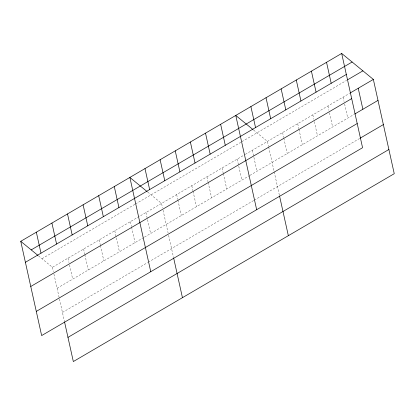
<?xml version="1.0" encoding="UTF-8"?>
<svg xmlns="http://www.w3.org/2000/svg" width="415" height="415" viewBox="0 0 415 415"><rect width="100%" height="100%" fill="white"/><g stroke="black" fill="none" stroke-linecap="round" stroke-linejoin="round"><path stroke-width="0.31" stroke-dasharray="2.08 1.56" d="M41.977 258.716L134.948 204.289M135.503 203.962L240.783 142.329M241.862 141.697L346.686 80.334M38.548 255.905L52.43 267.286L244.751 154.696M245.296 154.38L349.575 93.334M57.083 288.269L143.927 237.432M144.487 237.105L249.405 175.68M249.944 175.363L354.228 114.317M62.447 312.454L147.621 262.591M148.176 262.264L253.69 200.497M254.229 200.18L359.592 138.501M253.565 130.03L267.447 141.411L268.541 146.35M147.662 192.031L161.544 203.407L162.504 207.728M343.091 97.126L344.051 101.447M344.595 103.916L347.744 118.114M327.964 105.986L328.924 110.307M329.469 112.771L332.617 126.969M312.832 114.841L313.792 119.162M314.342 121.631L317.485 135.824M297.705 123.696L298.8 128.634M298.935 129.252L302.359 144.685M282.579 132.556L283.673 137.495M283.808 138.112L287.227 153.54M268.681 146.967L279.394 195.304M252.32 150.266L256.973 171.255M237.188 159.127L241.841 180.11M222.061 167.982L223.156 172.92M223.291 173.537L226.715 188.965M206.929 176.837L208.024 181.775M208.164 182.393L211.583 197.825M191.803 185.697L192.897 190.635M193.032 191.253L196.456 206.68M176.676 194.552L177.77 199.491M177.905 200.108L181.324 215.535M163.048 210.198L168.075 232.862M168.609 235.279L173.491 257.3M145.956 212.532L150.609 233.521M130.372 221.662L131.467 226.595M131.602 227.213L135.02 242.645M114.784 230.787L119.437 251.77M99.195 239.912L100.29 244.85M100.425 245.467L103.849 260.895M83.607 249.036L84.702 253.975M84.836 254.592L88.26 270.02M68.019 258.161L68.978 262.482M69.523 264.952L72.672 279.145M52.43 267.286L53.39 271.607M53.94 274.076L64.382 321.179"/><path stroke-width="0.62" d="M341.67 53.442L362.57 147.714L41.65 335.585L20.75 241.312L341.67 53.442L373.35 79.415L394.25 173.688L73.331 361.558L64.517 321.801M31.203 249.887L352.122 62.011M25.403 262.301L346.323 74.43M347.765 79.701L362.897 70.846M350.115 93.017L373.35 79.415M30.762 286.485L351.681 98.614M354.768 114.001L378.003 100.399M36.287 311.4L357.206 123.53M360.132 138.185L383.367 124.583M67.972 337.374L388.886 149.504M253.077 129.63L235.767 115.443L256.667 209.71M147.175 191.626L129.864 177.438L150.759 271.711M20.75 241.312L38.061 255.505M358.223 88.271L362.876 109.254M326.538 62.302L331.191 83.285M311.411 71.157L316.064 92.14M296.279 80.012L300.932 101.001M281.152 88.872L285.805 109.856M266.025 97.727L270.673 118.711M279.534 195.927L288.347 235.684M250.893 106.582L255.547 127.571M220.635 124.298L225.288 145.281M205.508 133.153L210.161 154.141M190.376 142.013L195.029 162.996M175.249 150.868L179.903 171.851M160.123 159.723L164.771 180.712M173.631 257.923L182.444 297.68M144.991 168.583L149.644 189.567M114.275 186.563L118.929 207.547M98.687 195.688L103.34 216.672M83.099 204.813L87.752 225.802M67.51 213.938L72.163 234.926M51.927 223.063L56.575 244.051M36.338 232.187L40.992 253.176"/></g></svg>
